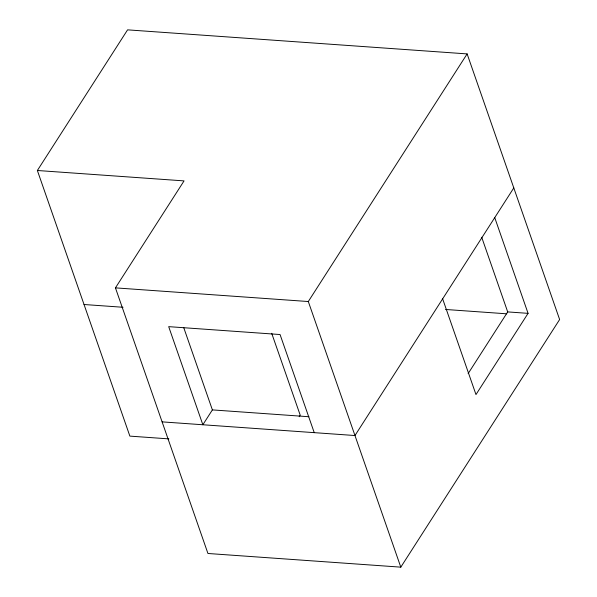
<?xml version="1.0" encoding="UTF-8"?>
<svg xmlns="http://www.w3.org/2000/svg" width="597" height="597" viewBox="0 0 597 597"><rect width="100%" height="100%" fill="white"/><g stroke="black" fill="none" stroke-linecap="round" stroke-linejoin="round"><path stroke-width="0.9" d="M37.372 170.496L127.579 29.85L467.13 53.909L559.628 319.529L400.803 567.15L207.943 553.486L115.445 287.866L184.055 180.891L37.372 170.496L129.87 436.116L168.861 438.885M183.712 327.559L212.383 409.9L202.853 424.758L168.69 326.649L280.06 334.536L314.231 432.646M400.803 567.15L308.306 301.53L467.13 53.909M299.201 416.713L300.209 415.154L271.702 333.298M513.793 187.913L354.976 435.534L162.108 421.87M468.13 373.603L507.696 311.91L481.704 237.263M494.741 217.629L528.069 313.35L475.981 394.572L442.646 298.851M507.696 311.91L528.069 313.35M445.526 309.47L506.771 313.813M115.445 287.866L308.306 301.53M84.035 304.507L123.027 307.268M212.383 409.9L308.91 416.736"/></g></svg>
